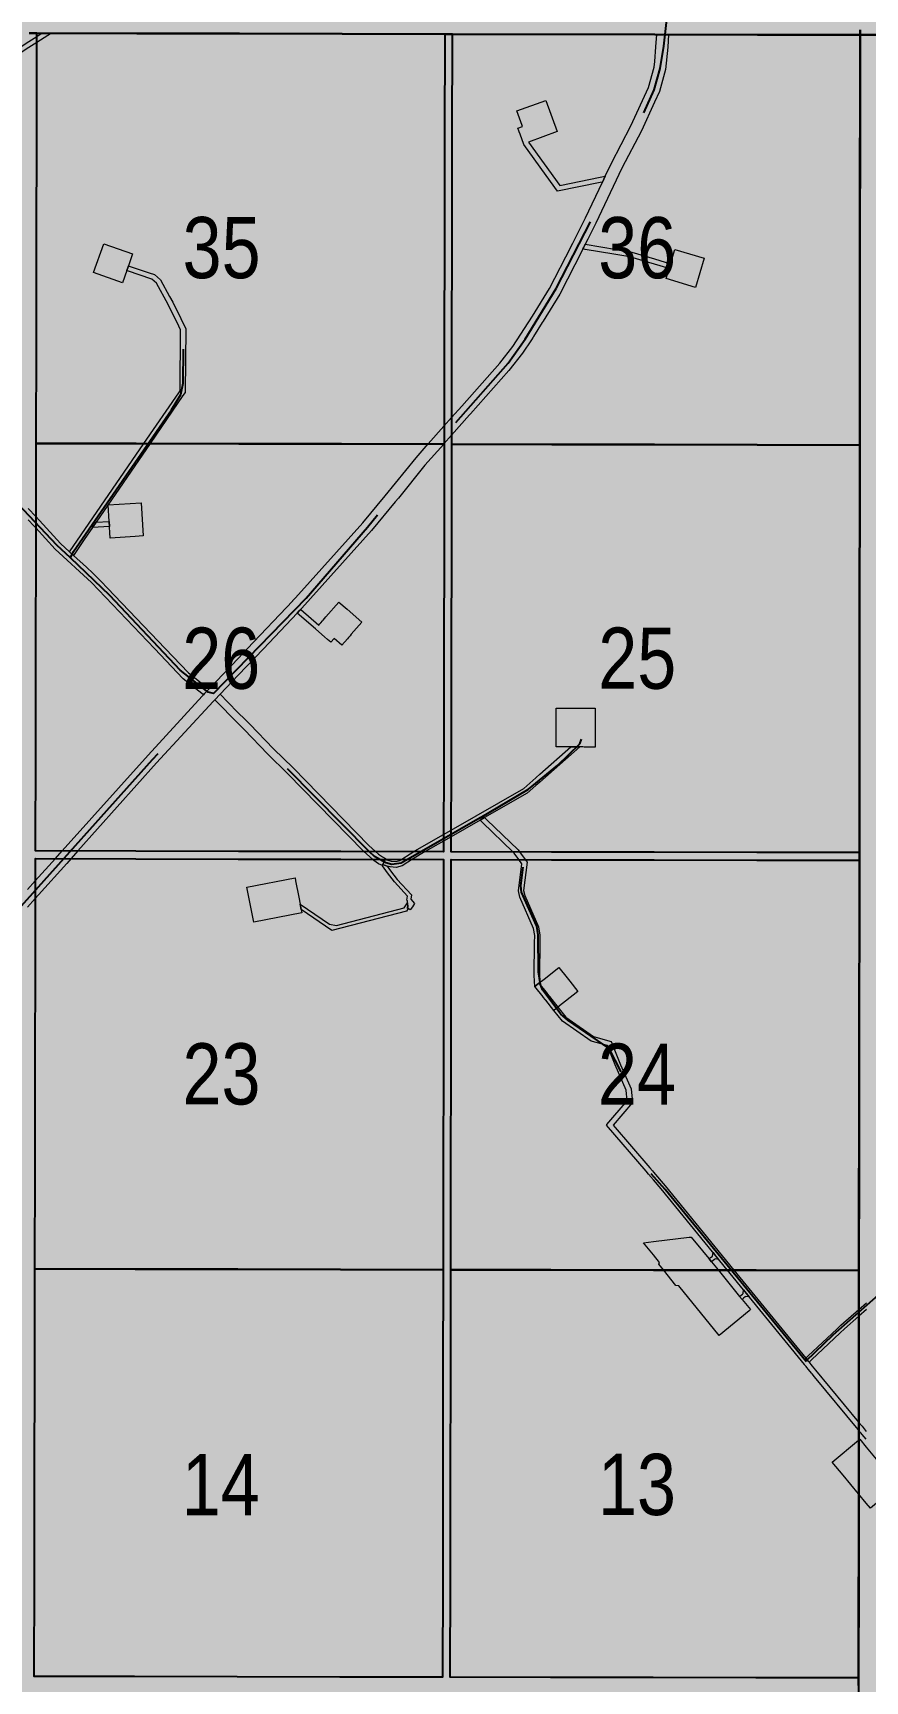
# Model space of a CAD drawing. Extents: x 351064 to 358960, y 6048061 to 6054858.
# Drawn here: x 352652.5 to 352761.3, y 6050541 to 6050756.5 of the extents above; entities that cross this region are included whole.
import ezdxf
from ezdxf.enums import TextEntityAlignment as Align

# ---------------------------------------------------------------- set-up
doc = ezdxf.new("R2010")
doc.units = 0
doc.header["$LTSCALE"] = 5
doc.linetypes.add('DASHED2', pattern=[9.525, 6.35, -3.175])
doc.layers.add('AS-ROUTEMAP', color=35, linetype='Continuous', lineweight=0)
doc.layers.add('RoadSeg', color=57, linetype='DASHED2')
doc.layers.add('Townships', color=57, linetype='Continuous')
doc.layers.add('ROUTE-MAP-BACKGROUND-H', color=7, linetype='Continuous', true_color=0xf0ebff)
doc.layers.add('Sections', color=7, linetype='Continuous', true_color=0xa75418)
doc.styles.add('120', font='ARIALN.TTF', dxfattribs={"height": 13})

msp = doc.modelspace()

# ---------------------------------------------------------------- hatches: boundary and pattern name
at = {"layer": 'ROUTE-MAP-BACKGROUND-H'}
h = msp.add_hatch(color=256, dxfattribs=at)
h.dxf.hatch_style = 1
h.paths.add_polyline_path([(352109.337, 6051083.716), (353736.796, 6051083.637), (353740.383, 6050432.833), (352105.91, 6050432.833)])

# ---------------------------------------------------------------- linework, layer by layer
at = {"layer": 'AS-ROUTEMAP', "flags": 128}
for points in [[(352625.161, 6050737.108), (352624.387, 6050736.604), (352624.18, 6050736.867), (352623.974, 6050737.13), (352625.163, 6050737.904), (352652.006, 6050755.379), (352653.013, 6050756.034), (352653.715, 6050756.491), (352654.324, 6050756.49), (352654.932, 6050756.488), (352653.012, 6050755.238), (352652.005, 6050754.583), (352625.161, 6050737.108)], [(352717.27, 6050742.229), (352721.368, 6050736.54), (352726.673, 6050737.624), (352727.321, 6050737.757), (352726.963, 6050737.003), (352726.675, 6050736.944), (352721.08, 6050735.801), (352720.173, 6050737.059), (352716.675, 6050741.914), (352716.185, 6050743.256), (352716.071, 6050743.569), (352716.025, 6050743.694), (352715.9, 6050744.036), (352716.527, 6050744.264), (352716.48, 6050744.39), (352715.784, 6050746.299), (352719.541, 6050747.671), (352721.027, 6050743.601), (352717.27, 6050742.229)], [(352664.783, 6050725.432), (352664.224, 6050723.845), (352660.452, 6050725.172), (352661.779, 6050728.944), (352665.551, 6050727.617), (352665.096, 6050726.324), (352665.004, 6050726.063), (352664.963, 6050725.946), (352664.947, 6050725.901), (352664.783, 6050725.432)], [(352735.721, 6050725.886), (352735.661, 6050725.687), (352733.749, 6050726.26), (352730.663, 6050727.186), (352730.028, 6050727.295), (352728.435, 6050727.567), (352724.7, 6050728.206), (352724.387, 6050728.259), (352724.466, 6050728.415), (352724.559, 6050728.596), (352724.703, 6050728.881), (352728.779, 6050728.184), (352730.372, 6050727.912), (352730.815, 6050727.836), (352733.75, 6050726.956), (352735.853, 6050726.325), (352735.843, 6050726.292), (352735.721, 6050725.886)], [(352740.248, 6050727.059), (352739.099, 6050723.228), (352735.269, 6050724.376), (352735.619, 6050725.545), (352735.651, 6050725.653), (352735.661, 6050725.687), (352735.721, 6050725.886), (352735.843, 6050726.292), (352735.853, 6050726.325), (352736.417, 6050728.207), (352740.248, 6050727.059)], [(352659.221, 6050690.254), (352657.813, 6050688.201), (352657.435, 6050688.55), (352657.319, 6050688.658), (352667.035, 6050702.839), (352671.577, 6050709.467), (352671.751, 6050709.723), (352671.823, 6050717.664), (352671.577, 6050718.17), (352670.198, 6050721.009), (352668.665, 6050723.782), (352668.054, 6050724.315), (352664.878, 6050725.396), (352664.783, 6050725.432), (352664.947, 6050725.901), (352664.963, 6050725.946), (352665.004, 6050726.063), (352665.109, 6050726.022), (352667.715, 6050725.134), (352668.393, 6050724.904), (352669.192, 6050724.208), (352670.378, 6050722.062), (352670.79, 6050721.316), (352671.841, 6050719.152), (352672.491, 6050717.814), (352672.416, 6050709.514), (352672.402, 6050709.495), (352672.122, 6050709.083), (352667.841, 6050702.837), (352660.773, 6050692.521), (352660.295, 6050691.823), (352659.221, 6050690.254)], [(352665.866, 6050690.675), (352662.614, 6050690.468), (352662.476, 6050692.629), (352662.339, 6050694.791), (352666.661, 6050695.066), (352666.936, 6050690.743), (352665.866, 6050690.675)], [(352662.518, 6050691.964), (352660.295, 6050691.823), (352660.773, 6050692.521), (352662.476, 6050692.629), (352662.518, 6050691.964)], [(352695.518, 6050679.468), (352694.133, 6050677.882), (352693.968, 6050677.693), (352693.783, 6050677.481), (352693.617, 6050677.292), (352692.887, 6050676.456), (352691.883, 6050677.333), (352691.444, 6050676.831), (352691.001, 6050677.218), (352690.627, 6050677.545), (352689.479, 6050678.548), (352689.437, 6050678.585), (352687.064, 6050680.658), (352687.336, 6050680.944), (352687.523, 6050681.142), (352689.875, 6050679.087), (352690.034, 6050679.268), (352690.096, 6050679.339), (352690.135, 6050679.384), (352690.363, 6050679.645), (352690.433, 6050679.726), (352690.822, 6050680.17), (352692.506, 6050682.099), (352693.572, 6050681.168), (352695.518, 6050679.468)], [(352698.251, 6050647.77), (352698.2, 6050647.656), (352697.706, 6050647.876), (352697.055, 6050648.33), (352696.887, 6050648.48), (352695.761, 6050649.488), (352695.732, 6050649.514), (352685.794, 6050659.697), (352683.222, 6050662.213), (352680.128, 6050665.421), (352679.356, 6050666.2), (352676.279, 6050669.304), (352676.98, 6050670.039), (352677.984, 6050669.016), (352679.358, 6050667.633), (352680.216, 6050666.771), (352680.854, 6050666.131), (352683.943, 6050662.928), (352686.512, 6050660.414), (352696.435, 6050650.253), (352697.292, 6050649.485), (352697.687, 6050649.131), (352698.21, 6050648.767), (352698.614, 6050648.587), (352698.565, 6050648.477), (352698.551, 6050648.44), (352698.251, 6050647.77)], [(352725.998, 6050667.641), (352725.992, 6050663.146), (352724.605, 6050663.147), (352724.586, 6050663.147), (352724.37, 6050663.148), (352724.33, 6050663.148), (352724.233, 6050663.148), (352724.168, 6050663.148), (352723.985, 6050663.148), (352722.827, 6050663.149), (352720.913, 6050663.152), (352720.914, 6050663.735), (352720.915, 6050664.487), (352720.916, 6050665.284), (352720.918, 6050666.948), (352720.918, 6050667.05), (352720.919, 6050667.478), (352720.919, 6050667.586), (352720.919, 6050668.231), (352725.999, 6050668.225), (352725.998, 6050667.641)], [(352702.136, 6050648.47), (352700.764, 6050647.604), (352700.001, 6050647.407), (352699.213, 6050647.463), (352698.838, 6050647.57), (352698.455, 6050647.68), (352698.251, 6050647.77), (352698.55, 6050648.441), (352698.563, 6050648.477), (352698.718, 6050648.404), (352699.347, 6050648.224), (352699.93, 6050648.183), (352700.493, 6050648.328), (352700.719, 6050648.472), (352701.831, 6050649.184), (352702.297, 6050649.475), (352702.743, 6050649.753), (352706.165, 6050651.715), (352707.172, 6050652.291), (352716.672, 6050657.735), (352718.266, 6050659.137), (352718.279, 6050659.149), (352718.784, 6050659.593), (352722.827, 6050663.149), (352723.985, 6050663.148), (352718.772, 6050658.561), (352718.267, 6050658.117), (352717.121, 6050657.109), (352711.56, 6050653.923), (352710.958, 6050653.577), (352707.17, 6050651.407), (352706.164, 6050650.831), (352703.793, 6050649.472), (352703.123, 6050649.088), (352702.234, 6050648.531), (352702.136, 6050648.47)], [(352718.655, 6050632.251), (352718.133, 6050631.837), (352718.095, 6050632.532), (352718.05, 6050633.337), (352718.093, 6050637.531), (352718.103, 6050638.495), (352717.949, 6050639.428), (352716.154, 6050643.52), (352715.977, 6050644.353), (352716.44, 6050647.894), (352716.04, 6050648.442), (352715.429, 6050649.279), (352715.252, 6050649.449), (352711.259, 6050653.288), (352711.083, 6050653.457), (352710.957, 6050653.578), (352711.56, 6050653.923), (352711.685, 6050653.803), (352711.862, 6050653.634), (352715.933, 6050649.719), (352716.131, 6050649.448), (352716.866, 6050648.441), (352717.136, 6050648.072), (352716.652, 6050644.38), (352716.792, 6050643.726), (352718.593, 6050639.619), (352718.77, 6050638.546), (352718.76, 6050637.53), (352718.717, 6050633.398), (352718.716, 6050633.374), (352718.762, 6050632.531), (352718.77, 6050632.343), (352718.655, 6050632.251)], [(352698.838, 6050647.57), (352699.254, 6050646.976), (352700.14, 6050645.838), (352702.017, 6050643.826), (352701.922, 6050643.254), (352702.396, 6050642.68), (352702.118, 6050642.261), (352701.843, 6050641.847), (352701.566, 6050642.032), (352701.427, 6050642.124), (352701.498, 6050642.231), (352701.456, 6050643.033), (352701.392, 6050643.111), (352701.483, 6050643.663), (352699.758, 6050645.512), (352698.851, 6050646.678), (352698.187, 6050647.625), (352698.2, 6050647.656), (352698.251, 6050647.77), (352698.455, 6050647.68), (352698.838, 6050647.57)], [(352686.857, 6050645.636), (352687.267, 6050643.507), (352687.44, 6050642.611), (352687.575, 6050641.913), (352687.665, 6050641.448), (352681.383, 6050640.236), (352680.499, 6050644.816), (352686.781, 6050646.028), (352686.857, 6050645.636)], [(352701.334, 6050641.69), (352691.608, 6050639.151), (352687.575, 6050641.913), (352687.44, 6050642.611), (352691.29, 6050639.974), (352692.186, 6050639.818), (352701.025, 6050642.126), (352701.469, 6050642.783), (352701.498, 6050642.231), (352701.427, 6050642.124), (352701.566, 6050642.032), (352701.334, 6050641.69)], [(352721.142, 6050629.119), (352720.62, 6050628.705), (352719.537, 6050630.069), (352719.517, 6050630.094), (352719.225, 6050630.461), (352719.205, 6050630.487), (352718.133, 6050631.837), (352718.655, 6050632.251), (352718.77, 6050632.343), (352718.876, 6050632.426), (352719.007, 6050632.531), (352719.325, 6050632.783), (352721.265, 6050634.324), (352722.355, 6050632.951), (352722.509, 6050632.758), (352722.692, 6050632.526), (352723.752, 6050631.192), (352721.142, 6050629.119)], [(352746.109, 6050589.444), (352742.189, 6050586.232), (352736.918, 6050592.697), (352736.561, 6050592.767), (352734.912, 6050594.789), (352734.317, 6050595.519), (352734.415, 6050595.768), (352733.608, 6050596.758), (352732.329, 6050598.326), (352733.61, 6050598.483), (352738.279, 6050599.051), (352738.555, 6050599.086), (352740.014, 6050597.296), (352740.646, 6050596.522), (352740.89, 6050596.221), (352741.206, 6050595.834), (352742.067, 6050594.776), (352744.885, 6050591.32), (352745.201, 6050590.932), (352746.292, 6050589.594), (352746.109, 6050589.444)], [(352741.613, 6050596.81), (352742.14, 6050596.164), (352741.67, 6050596.212), (352741.593, 6050596.149), (352741.41, 6050596), (352741.206, 6050595.834), (352740.89, 6050596.221), (352741.094, 6050596.387), (352741.277, 6050596.536), (352741.355, 6050596.6), (352741.403, 6050597.068), (352741.613, 6050596.81)], [(352745.398, 6050592.167), (352746.135, 6050591.263), (352745.665, 6050591.31), (352745.589, 6050591.248), (352745.405, 6050591.098), (352745.201, 6050590.932), (352744.885, 6050591.32), (352745.089, 6050591.486), (352745.273, 6050591.635), (352745.349, 6050591.697), (352745.398, 6050592.167)], [(352763.773, 6050565.123), (352761.98, 6050563.637), (352761.426, 6050564.307), (352760.421, 6050565.52), (352758.415, 6050567.942), (352756.986, 6050569.668), (352760.427, 6050572.519), (352760.578, 6050572.644), (352761.432, 6050571.613), (352764.474, 6050567.94), (352765.571, 6050566.611), (352763.773, 6050565.123)]]:
    msp.add_lwpolyline(points, close=True, dxfattribs=at)
for points in [[(352651.824, 6050644.512), (352652.831, 6050645.637), (352655.457, 6050648.569), (352656.356, 6050649.572), (352667.562, 6050662.086), (352674.639, 6050669.779), (352674.82, 6050669.976), (352674.962, 6050670.131), (352675.52, 6050670.718), (352679.369, 6050674.769), (352680.536, 6050675.998), (352686.493, 6050682.269), (352686.505, 6050682.282), (352686.839, 6050682.654), (352695.628, 6050692.436), (352698.545, 6050695.989), (352702.591, 6050700.97), (352704.18, 6050702.76), (352706.232, 6050705.073), (352707.239, 6050706.208), (352708.564, 6050707.701), (352713.547, 6050713.329), (352715.254, 6050715.521), (352717.808, 6050719.458), (352720.039, 6050723.083), (352722.85, 6050728.599), (352723.08, 6050729.051), (352723.109, 6050729.106), (352723.324, 6050729.53), (352724.741, 6050732.319), (352726.963, 6050737.003), (352727.321, 6050737.757), (352728.141, 6050739.486), (352730.668, 6050744.354), (352732.96, 6050749.35), (352733.721, 6050752.041), (352733.779, 6050752.756), (352733.939, 6050754.695), (352734.05, 6050756.315), (352735.583, 6050756.311), (352735.487, 6050754.626), (352735.21, 6050751.71), (352734.395, 6050748.822), (352733.773, 6050747.468), (352732.038, 6050743.685), (352729.506, 6050738.808), (352726.108, 6050731.645), (352725.031, 6050729.526), (352724.703, 6050728.881), (352724.559, 6050728.596), (352724.466, 6050728.415), (352724.387, 6050728.259), (352724.329, 6050728.145), (352721.369, 6050722.337), (352719.206, 6050718.823), (352719.096, 6050718.644), (352717.963, 6050716.804), (352717.912, 6050716.729), (352717.683, 6050716.39), (352716.497, 6050714.637), (352714.72, 6050712.355), (352709.705, 6050706.69), (352709.592, 6050706.563), (352707.236, 6050703.909), (352706.229, 6050702.765), (352706.213, 6050702.756), (352703.755, 6050699.986), (352700.286, 6050695.683), (352699.874, 6050695.207), (352696.784, 6050691.443), (352687.679, 6050681.311), (352687.597, 6050681.219), (352687.523, 6050681.142), (352687.336, 6050680.944), (352687.064, 6050680.658), (352682.635, 6050675.994), (352679.365, 6050672.551), (352676.98, 6050670.039), (352676.279, 6050669.304), (352676.067, 6050669.082), (352668.689, 6050661.06), (352658.397, 6050649.568), (352657.498, 6050648.564), (352656.931, 6050647.93), (352653.263, 6050643.835), (352652.827, 6050643.349), (352651.82, 6050642.224)], [(352651.904, 6050694.326), (352652.908, 6050693.265), (352653.393, 6050692.752), (352656.143, 6050689.745), (352657.319, 6050688.658), (352657.435, 6050688.55), (352657.813, 6050688.201), (352659.503, 6050686.638), (352660.345, 6050685.859), (352660.877, 6050685.368), (352661.428, 6050684.791), (352662.278, 6050683.902), (352669.81, 6050676.021), (352672.86, 6050672.83), (352675.322, 6050670.874), (352675.52, 6050670.718), (352674.962, 6050670.131), (352674.962, 6050670.131), (352674.82, 6050669.976), (352672.173, 6050672.079), (352668.402, 6050676.024), (352660.165, 6050684.643), (352655.422, 6050689.028), (352652.906, 6050691.781), (352652.65, 6050692.061), (352651.902, 6050692.851)], [(352761.433, 6050572.638), (352760.429, 6050573.849), (352760.377, 6050573.911), (352754.666, 6050580.819), (352754.347, 6050581.203), (352754.292, 6050581.269), (352753.867, 6050581.781), (352753.673, 6050582.016), (352753.568, 6050582.144), (352753.377, 6050582.38), (352753.358, 6050582.404), (352743.273, 6050594.774), (352734.639, 6050605.366), (352733.619, 6050606.559), (352732.978, 6050607.309), (352732.653, 6050607.689), (352727.496, 6050613.723), (352727.524, 6050613.757), (352727.539, 6050613.775), (352730.177, 6050616.892), (352730.041, 6050618.299), (352728.602, 6050621.609), (352728.428, 6050622.01), (352727.602, 6050624.111), (352725.498, 6050624.682), (352721.722, 6050627.317), (352720.62, 6050628.705), (352719.537, 6050630.069), (352719.517, 6050630.094), (352719.225, 6050630.461), (352719.205, 6050630.487), (352718.133, 6050631.837), (352718.655, 6050632.251), (352719.719, 6050630.911), (352719.743, 6050630.881), (352720.031, 6050630.519), (352721.142, 6050629.119), (352722.183, 6050627.808), (352725.785, 6050625.295), (352728.1, 6050624.666), (352729.044, 6050622.264), (352729.329, 6050621.608), (352730.695, 6050618.467), (352730.867, 6050616.676), (352728.371, 6050613.726), (352733.159, 6050608.123), (352733.483, 6050607.743), (352733.62, 6050607.584), (352735.151, 6050605.793), (352744.134, 6050594.773), (352753.529, 6050583.248), (352753.844, 6050582.861), (352753.894, 6050582.8), (352753.951, 6050582.73), (352754.055, 6050582.602), (352754.188, 6050582.439), (352754.38, 6050582.206), (352754.804, 6050581.693), (352760.43, 6050574.894), (352760.891, 6050574.336), (352761.434, 6050573.681)], [(352761.448, 6050589.612), (352760.442, 6050588.726), (352758.575, 6050587.081), (352758.04, 6050586.56), (352754.268, 6050583.027), (352753.951, 6050582.73), (352753.894, 6050582.8), (352753.844, 6050582.861), (352753.529, 6050583.248), (352753.846, 6050583.545), (352757.58, 6050587.042), (352758.122, 6050587.57), (352760.443, 6050589.615), (352761.449, 6050590.501)]]:
    msp.add_lwpolyline(points, dxfattribs=at)
at = {"layer": 'RoadSeg', "flags": 128}
for points in [[(352676.12, 6050670.121), (352688.238, 6050682.602), (352696.245, 6050691.899), (352699.243, 6050695.552), (352699.43, 6050696.024), (352699.824, 6050696.235), (352703.207, 6050700.432), (352714.647, 6050713.328), (352716.859, 6050716.458), (352720.907, 6050723.075), (352725.458, 6050731.941), (352728.857, 6050739.107), (352731.386, 6050743.98), (352733.711, 6050749.048), (352734.499, 6050751.838), (352734.982, 6050754.786), (352737.146, 6050773.788), (352737.319, 6050777.094)], [(352623.757, 6050736.433), (352626.435, 6050738.41), (352634.815, 6050743.949), (352650.536, 6050754.064), (352662.188, 6050761.797), (352676.537, 6050770.873)], [(352657.411, 6050687.866), (352657.82, 6050688.711), (352670.634, 6050707.247), (352671.845, 6050709.249), (352672.17, 6050710.725), (352672.194, 6050718.129)], [(352657.411, 6050687.866), (352655.629, 6050689.549), (352646.863, 6050698.838)], [(352676.12, 6050670.121), (352675.414, 6050670.301), (352671.764, 6050673.199), (352662.585, 6050682.943), (352657.411, 6050687.866)], [(352641.023, 6050595.265), (352637.102, 6050615.996), (352636.519, 6050620.081), (352636.468, 6050621.88), (352636.678, 6050623.887), (352637.012, 6050625.063), (352638.081, 6050627.361), (352639.236, 6050628.961), (352642.27, 6050632.515), (352649.896, 6050641.134), (352668.16, 6050661.525), (352676.12, 6050670.121)], [(352710.96, 6050653.866), (352700.656, 6050647.973), (352699.427, 6050647.804), (352698.654, 6050648.016), (352697.163, 6050648.841), (352696.513, 6050649.456), (352676.12, 6050670.121)], [(352710.96, 6050653.866), (352717.29, 6050657.613), (352721.103, 6050660.756), (352723.991, 6050663.572), (352724.207, 6050664.178)], [(352753.551, 6050582.876), (352735.143, 6050605.297), (352729.491, 6050611.774), (352728.659, 6050612.917), (352728.542, 6050613.514), (352728.692, 6050614.085), (352730.044, 6050615.824), (352730.514, 6050616.871), (352730.592, 6050617.674), (352730.396, 6050618.702), (352727.853, 6050623.732), (352722.412, 6050627.446), (352721.523, 6050628.222), (352719.132, 6050631.388), (352718.846, 6050632.081), (352718.598, 6050633.774), (352718.562, 6050638.575), (352718.364, 6050639.703), (352716.37, 6050644.182), (352716.28, 6050644.98), (352716.636, 6050647.724), (352716.408, 6050648.718), (352710.96, 6050653.866)], [(352753.551, 6050582.876), (352757.123, 6050586.278), (352763.76, 6050592.168), (352765.781, 6050593.792), (352767.81, 6050595.151), (352771.688, 6050598.362), (352777.565, 6050603.963), (352778.748, 6050604.563), (352780.614, 6050604.616), (352780.853, 6050604.423), (352781.86, 6050604.185), (352782.659, 6050604.241), (352783.347, 6050604.66), (352784.438, 6050606.192), (352784.439, 6050607.326), (352784.293, 6050607.788), (352783.467, 6050608.699), (352782.205, 6050610.864)], [(352816.689, 6050528.24), (352801.786, 6050528.118), (352800.373, 6050528.545), (352796.88, 6050530.614), (352795.752, 6050531.582), (352777.484, 6050553.774), (352776.915, 6050555.025), (352777.099, 6050555.597), (352779.083, 6050557.388), (352779.361, 6050558.162), (352778.832, 6050559.181), (352776.552, 6050561.951), (352775.766, 6050562.629), (352774.967, 6050562.606), (352772.488, 6050560.636), (352772.225, 6050560.495), (352771.956, 6050560.587), (352753.551, 6050582.876)]]:
    msp.add_lwpolyline(points, dxfattribs=at)
at = {"layer": 'Sections', "flags": 128}
for points in [[(352706.282, 6050716.138), (352706.265, 6050702.732), (352692.854, 6050702.761), (352679.444, 6050702.79), (352666.034, 6050702.818), (352652.959, 6050702.846), (352652.981, 6050716.252), (352653.003, 6050729.659), (352653.026, 6050743.064), (352653.049, 6050756.469), (352666.119, 6050756.441), (352679.525, 6050756.412), (352692.93, 6050756.383), (352706.335, 6050756.354), (352706.317, 6050742.949), (352706.299, 6050729.544)], [(352760.593, 6050716.023), (352760.58, 6050702.619), (352747.169, 6050702.647), (352733.758, 6050702.675), (352720.346, 6050702.703), (352707.27, 6050702.73), (352707.287, 6050716.136), (352707.304, 6050729.542), (352707.323, 6050742.947), (352707.341, 6050756.352), (352720.412, 6050756.322), (352733.819, 6050756.292), (352747.225, 6050756.262), (352760.632, 6050756.231), (352760.618, 6050742.829), (352760.605, 6050729.426)], [(352706.214, 6050662.514), (352706.198, 6050649.443), (352692.783, 6050649.472), (352679.368, 6050649.5), (352665.953, 6050649.529), (352652.873, 6050649.556), (352652.894, 6050662.627), (352652.915, 6050676.034), (352652.937, 6050689.44), (352652.959, 6050702.846), (352666.034, 6050702.818), (352679.444, 6050702.79), (352692.854, 6050702.761), (352706.265, 6050702.732), (352706.248, 6050689.326), (352706.231, 6050675.92)], [(352760.544, 6050662.409), (352760.532, 6050649.341), (352747.116, 6050649.366), (352733.7, 6050649.392), (352720.284, 6050649.417), (352707.203, 6050649.441), (352707.22, 6050662.512), (352707.237, 6050675.918), (352707.254, 6050689.324), (352707.27, 6050702.73), (352720.346, 6050702.703), (352733.758, 6050702.675), (352747.169, 6050702.647), (352760.58, 6050702.619), (352760.568, 6050689.216), (352760.556, 6050675.813)], [(352706.147, 6050608.22), (352706.13, 6050594.814), (352692.71, 6050594.842), (352679.29, 6050594.87), (352665.87, 6050594.898), (352652.785, 6050594.926), (352652.806, 6050608.332), (352652.828, 6050621.738), (352652.849, 6050635.145), (352652.871, 6050648.551), (352665.951, 6050648.523), (352679.366, 6050648.495), (352692.781, 6050648.466), (352706.197, 6050648.438), (352706.18, 6050635.032), (352706.163, 6050621.626)], [(352760.495, 6050608.126), (352760.483, 6050594.723), (352747.062, 6050594.745), (352733.641, 6050594.768), (352720.221, 6050594.79), (352707.135, 6050594.812), (352707.152, 6050608.218), (352707.169, 6050621.624), (352707.186, 6050635.03), (352707.202, 6050648.436), (352720.283, 6050648.411), (352733.699, 6050648.386), (352747.115, 6050648.361), (352760.531, 6050648.336), (352760.519, 6050634.932), (352760.507, 6050621.529)], [(352706.08, 6050554.595), (352706.064, 6050541.525), (352692.639, 6050541.553), (352679.214, 6050541.581), (352665.789, 6050541.609), (352652.699, 6050541.636), (352652.72, 6050554.707), (352652.742, 6050568.113), (352652.763, 6050581.519), (352652.785, 6050594.926), (352665.87, 6050594.898), (352679.29, 6050594.87), (352692.71, 6050594.842), (352706.13, 6050594.814), (352706.113, 6050581.408), (352706.097, 6050568.002)], [(352760.447, 6050554.513), (352760.435, 6050541.444), (352747.01, 6050541.464), (352733.585, 6050541.484), (352720.16, 6050541.504), (352707.069, 6050541.523), (352707.086, 6050554.594), (352707.102, 6050568), (352707.119, 6050581.406), (352707.135, 6050594.812), (352720.221, 6050594.79), (352733.641, 6050594.768), (352747.062, 6050594.745), (352760.483, 6050594.723), (352760.471, 6050581.319), (352760.459, 6050567.916)]]:
    msp.add_lwpolyline(points, close=True, dxfattribs=at)
at = {"layer": 'Townships', "flags": 128}
for points in [[(352760.633, 6050756.902), (352760.632, 6050756.231), (352733.819, 6050756.292), (352707.341, 6050756.352), (352706.335, 6050756.354), (352679.525, 6050756.412), (352653.049, 6050756.469), (352652.044, 6050756.471)], [(352978.746, 6050756.299), (352977.74, 6050756.299), (352950.939, 6050756.299), (352924.473, 6050756.3), (352923.467, 6050756.3), (352896.665, 6050756.285), (352870.196, 6050756.273), (352869.191, 6050756.273), (352842.386, 6050756.262), (352815.917, 6050756.252), (352814.912, 6050756.252), (352788.107, 6050756.242), (352761.637, 6050756.232), (352760.632, 6050756.231), (352760.633, 6050756.902)], [(352652.044, 6050756.471), (352653.049, 6050756.469), (352679.525, 6050756.412), (352706.335, 6050756.354), (352707.341, 6050756.352), (352733.819, 6050756.292), (352760.632, 6050756.231)], [(352760.632, 6050756.231), (352760.605, 6050729.426), (352760.58, 6050702.619), (352760.556, 6050675.813), (352760.532, 6050649.341), (352760.531, 6050648.336), (352760.507, 6050621.529), (352760.483, 6050594.723), (352760.459, 6050567.916), (352760.435, 6050541.444), (352760.434, 6050540.439), (352760.41, 6050513.632), (352760.387, 6050486.826), (352760.363, 6050460.019), (352760.34, 6050433.548), (352760.339, 6050432.833)], [(352760.434, 6050540.439), (352760.435, 6050541.444), (352760.459, 6050567.916), (352760.483, 6050594.723), (352760.507, 6050621.529), (352760.531, 6050648.336), (352760.532, 6050649.341), (352760.556, 6050675.813), (352760.58, 6050702.619), (352760.605, 6050729.426), (352760.632, 6050756.231), (352761.637, 6050756.232), (352788.107, 6050756.242), (352814.912, 6050756.252), (352815.917, 6050756.252), (352842.386, 6050756.262), (352869.191, 6050756.273), (352870.196, 6050756.273), (352896.665, 6050756.285), (352923.467, 6050756.3), (352924.473, 6050756.3), (352950.939, 6050756.299), (352977.74, 6050756.299), (352978.746, 6050756.299)]]:
    msp.add_lwpolyline(points, dxfattribs=at)

# ---------------------------------------------------------------- texts
at = {"layer": 'RoadSeg', "style": '120'}
for s, p in [('35', (352677.18, 6050728.435)), ('36', (352731.503, 6050728.426)), ('26', (352677.134, 6050674.752)), ('25', (352731.503, 6050674.76)), ('23', (352677.164, 6050620.414)), ('24', (352731.464, 6050620.379)), ('14', (352677.075, 6050566.72)), ('13', (352731.466, 6050566.74))]:
    msp.add_text(s, height=8.0015, dxfattribs=at).set_placement(p, align=Align.MIDDLE_CENTER)
msp.add_text('64-8-6', height=39.9699, rotation=359.95761, dxfattribs=at).set_placement((352539.854, 6050583.23))

doc.saveas('drawing.dxf')
